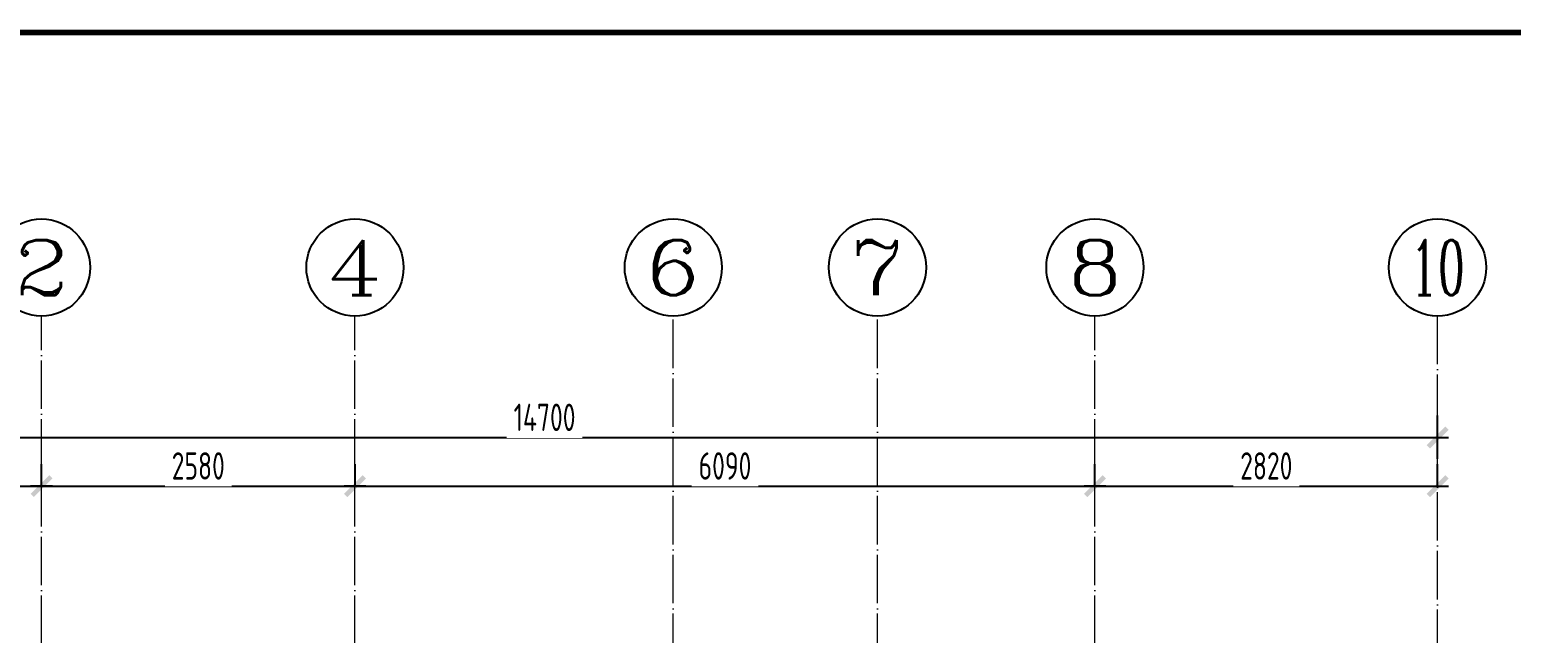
# Model space of a CAD drawing. Header units: inches. Extents: x 600 to 250244, y -404780 to 1000.
# Drawn here: x 102031 to 114226, y -275250 to -270280 of the extents above; entities that cross this region are included whole.
import ezdxf
from ezdxf.enums import TextEntityAlignment as Align

# ---------------------------------------------------------------- set-up
doc = ezdxf.new("R2010")
doc.units = ezdxf.units.IN
doc.header["$MEASUREMENT"] = 0
doc.linetypes.add('DOTE', pattern=[2.42, 2, -0.2, 0.02, -0.2])
for name, color, linetype in [('15开关布置图-YJ', 2, 'Continuous'), ('AXIS', 1, 'Continuous'), ('AXIS_TEXT', 7, 'Continuous'), ('A图框', 7, 'Continuous'), ('D-ARCHI', 250, 'Continuous'), ('外标注', 50, 'Continuous')]:
    doc.layers.add(name, color=color, linetype=linetype)
doc.styles.add('_TCH_AXIS', font='COMPLEX', dxfattribs={"bigfont": 'GBCBIG'})
doc.styles.add('COMPLEX', font='COMPLEX')
doc.styles.add('HBA-DIMT', font='ARCHS.SHX', dxfattribs={"width": 0.8})
doc.dimstyles.new('HBA_40', dxfattribs={"dimscale": 50, "dimtxt": 2.5, "dimasz": 0.1, "dimexe": 2, "dimexo": 2.5, "dimgap": 0.6, "dimtad": 1, "dimdec": 0, "dimrnd": 5, "dimzin": 0, "dimtxsty": 'HBA-DIMT', "dimblk": 'HBA_DIMENSION_TICK', "dimblk1": 'HBA_DIMENSION_TICK', "dimblk2": 'HBA_DIMENSION_TICK', "dimcen": 0.125, "dimclrd": 44, "dimclre": 44, "dimclrt": 2, "dimadec": 0, "dimazin": 0, "dimtfac": 1, "dimtdec": 0, "dimtix": 1, "dimtmove": 1, "dimatfit": 3, "dimldrblk": 'HBA_Leader_Dot', "dimfxl": 0, "dimtvp": 1, "dimtfill": 1, "dimtolj": 1, "dimtzin": 0, "dimarcsym": 0})

# ---------------------------------------------------------------- blocks, each defined once
blk = doc.blocks.new('HBA_DIMENSION_TICK')
at = {"color": 0, "linetype": 'ByBlock'}
for p, q in [((-10, 0), (0, 0)), ((0, 0), (10, 0))]:
    blk.add_line(p, q, dxfattribs=at)
at = {"color": 50, "linetype": 'ByBlock'}
blk.add_solid([(-10, -7), (-7, -10), (7, 10), (10, 7)], dxfattribs=at)
blk = doc.blocks.new('*D572')
at = {"layer": 'Defpoints', "color": 0, "transparency": 16777216}
for p in [(102129, -274038), (98919, -274263), (102129, -274263)]:
    blk.add_point(p, dxfattribs=at)
at = {"layer": '外标注', "color": 44, "lineweight": -2, "transparency": 16777216}
for p, q in [((98919, -274038), (98919, -273858)), ((102129, -274038), (102129, -273858)), ((98928, -274038), (102120, -274038))]:
    blk.add_line(p, q, dxfattribs=at)
at = {"layer": '外标注', "color": 44, "lineweight": -2, "transparency": 16777216, "xscale": 9, "yscale": 9, "zscale": 9, "rotation": 180}
blk.add_blockref('HBA_DIMENSION_TICK', (98919, -274038), dxfattribs=at)
at = {"layer": '外标注', "color": 44, "lineweight": -2, "transparency": 16777216, "xscale": 9, "yscale": 9, "zscale": 9}
blk.add_blockref('HBA_DIMENSION_TICK', (102129, -274038), dxfattribs=at)
at = {"layer": '外标注', "color": 2, "transparency": 16777216, "insert": (100524, -273872), "char_height": 225, "attachment_point": 5, "style": 'HBA-DIMT', "bg_fill": 3, "box_fill_scale": 1.25, "bg_fill_color": 256, "bg_fill_true_color": 13158600, "bg_fill_transparency": 0}
blk.add_mtext('\\A1;3210', dxfattribs=at)
blk = doc.blocks.new('HBA_Leader_Dot')
at = {"color": 0, "linetype": 'ByBlock'}
blk.add_line((-5, 0), (-10, 0), dxfattribs=at)
at = {"color": 0, "linetype": 'ByBlock', "const_width": 5}
blk.add_lwpolyline([(-2.5, 0, 1), (2.5, 0, 1)], format="xyb", close=True, dxfattribs=at)
blk = doc.blocks.new('*D573')
at = {"layer": 'Defpoints', "color": 0, "transparency": 16777216}
for p in [(104709, -274038), (102129, -274263), (104709, -274263)]:
    blk.add_point(p, dxfattribs=at)
at = {"layer": '外标注', "color": 44, "lineweight": -2, "transparency": 16777216}
for p, q in [((102129, -274038), (102129, -273858)), ((104709, -274038), (104709, -273858)), ((102138, -274038), (104700, -274038))]:
    blk.add_line(p, q, dxfattribs=at)
at = {"layer": '外标注', "color": 44, "lineweight": -2, "transparency": 16777216, "xscale": 9, "yscale": 9, "zscale": 9, "rotation": 180}
blk.add_blockref('HBA_DIMENSION_TICK', (102129, -274038), dxfattribs=at)
at = {"layer": '外标注', "color": 44, "lineweight": -2, "transparency": 16777216, "xscale": 9, "yscale": 9, "zscale": 9}
blk.add_blockref('HBA_DIMENSION_TICK', (104709, -274038), dxfattribs=at)
at = {"layer": '外标注', "color": 2, "transparency": 16777216, "insert": (103419, -273872), "char_height": 225, "attachment_point": 5, "style": 'HBA-DIMT', "bg_fill": 3, "box_fill_scale": 1.25, "bg_fill_color": 256, "bg_fill_true_color": 13158600, "bg_fill_transparency": 0}
blk.add_mtext('\\A1;2580', dxfattribs=at)
blk = doc.blocks.new('*D574')
at = {"layer": 'Defpoints', "color": 0, "transparency": 16777216}
for p in [(110799, -274038), (104709, -274263), (110799, -274263)]:
    blk.add_point(p, dxfattribs=at)
at = {"layer": '外标注', "color": 44, "lineweight": -2, "transparency": 16777216}
for p, q in [((104709, -274038), (104709, -273858)), ((110799, -274038), (110799, -273858)), ((104718, -274038), (110790, -274038))]:
    blk.add_line(p, q, dxfattribs=at)
at = {"layer": '外标注', "color": 44, "lineweight": -2, "transparency": 16777216, "xscale": 9, "yscale": 9, "zscale": 9, "rotation": 180}
blk.add_blockref('HBA_DIMENSION_TICK', (104709, -274038), dxfattribs=at)
at = {"layer": '外标注', "color": 44, "lineweight": -2, "transparency": 16777216, "xscale": 9, "yscale": 9, "zscale": 9}
blk.add_blockref('HBA_DIMENSION_TICK', (110799, -274038), dxfattribs=at)
at = {"layer": '外标注', "color": 2, "transparency": 16777216, "insert": (107754, -273872), "char_height": 225, "attachment_point": 5, "style": 'HBA-DIMT', "bg_fill": 3, "box_fill_scale": 1.25, "bg_fill_color": 256, "bg_fill_true_color": 13158600, "bg_fill_transparency": 0}
blk.add_mtext('\\A1;6090', dxfattribs=at)
blk = doc.blocks.new('*D575')
at = {"layer": 'Defpoints', "color": 0, "transparency": 16777216}
for p in [(113619, -274038), (110799, -274263), (113619, -274263)]:
    blk.add_point(p, dxfattribs=at)
at = {"layer": '外标注', "color": 44, "lineweight": -2, "transparency": 16777216}
for p, q in [((110799, -274038), (110799, -273858)), ((113619, -274038), (113619, -273858)), ((110808, -274038), (113610, -274038))]:
    blk.add_line(p, q, dxfattribs=at)
at = {"layer": '外标注', "color": 44, "lineweight": -2, "transparency": 16777216, "xscale": 9, "yscale": 9, "zscale": 9, "rotation": 180}
blk.add_blockref('HBA_DIMENSION_TICK', (110799, -274038), dxfattribs=at)
at = {"layer": '外标注', "color": 44, "lineweight": -2, "transparency": 16777216, "xscale": 9, "yscale": 9, "zscale": 9}
blk.add_blockref('HBA_DIMENSION_TICK', (113619, -274038), dxfattribs=at)
at = {"layer": '外标注', "color": 2, "transparency": 16777216, "insert": (112209, -273872), "char_height": 225, "attachment_point": 5, "style": 'HBA-DIMT', "bg_fill": 3, "box_fill_scale": 1.25, "bg_fill_color": 256, "bg_fill_true_color": 13158600, "bg_fill_transparency": 0}
blk.add_mtext('\\A1;2820', dxfattribs=at)
blk = doc.blocks.new('*D576')
at = {"layer": 'Defpoints', "color": 0, "transparency": 16777216}
for p in [(113619, -273638), (98919, -274038), (113619, -274038)]:
    blk.add_point(p, dxfattribs=at)
at = {"layer": '外标注', "color": 44, "lineweight": -2, "transparency": 16777216}
for p, q in [((98919, -273813), (98919, -273458)), ((113619, -273813), (113619, -273458)), ((98928, -273638), (113610, -273638))]:
    blk.add_line(p, q, dxfattribs=at)
at = {"layer": '外标注', "color": 44, "lineweight": -2, "transparency": 16777216, "xscale": 9, "yscale": 9, "zscale": 9, "rotation": 180}
blk.add_blockref('HBA_DIMENSION_TICK', (98919, -273638), dxfattribs=at)
at = {"layer": '外标注', "color": 44, "lineweight": -2, "transparency": 16777216, "xscale": 9, "yscale": 9, "zscale": 9}
blk.add_blockref('HBA_DIMENSION_TICK', (113619, -273638), dxfattribs=at)
at = {"layer": '外标注', "color": 2, "transparency": 16777216, "insert": (106269, -273472), "char_height": 225, "attachment_point": 5, "style": 'HBA-DIMT', "bg_fill": 3, "box_fill_scale": 1.25, "bg_fill_color": 256, "bg_fill_true_color": 13158600, "bg_fill_transparency": 0}
blk.add_mtext('\\A1;14700', dxfattribs=at)
blk = doc.blocks.new('_AXISO')
blk.add_circle((0, 0), 0.5)
at = {"layer": 'AXIS_TEXT', "style": 'COMPLEX', "width": 1.041667}
blk.add_attdef('A', text='', height=0.56, dxfattribs=at).set_placement((-0.25, -0.28), (0.25, -0.28), align=Align.FIT)
blk = doc.blocks.new('gegeg')
at = {"layer": 'A图框', "const_width": 42}
blk.add_lwpolyline([(133537, -40125), (133537, -39568), (162237, -39568), (162237, -57908)], dxfattribs=at)

msp = doc.modelspace()

# ---------------------------------------------------------------- block references
at = {"layer": 'AXIS'}
ref = msp.add_blockref('_AXISO', (102128.7, -272238.4), dxfattribs=dict(at, xscale=800, yscale=800, zscale=800))
ref.add_attrib('A', '2', dxfattribs={"layer": 'AXIS_TEXT', "height": 452.5, "style": '_TCH_AXIS', "width": 1.5}).set_placement((101902.4, -272464.7), (102354.9, -272464.7), align=Align.FIT)
ref = msp.add_blockref('_AXISO', (104708.7, -272238.4), dxfattribs=dict(at, xscale=800, yscale=800, zscale=800))
ref.add_attrib('A', '4', dxfattribs={"layer": 'AXIS_TEXT', "height": 452.5, "style": '_TCH_AXIS', "width": 1.3125}).set_placement((104482.4, -272464.7), (104934.9, -272464.7), align=Align.FIT)
ref = msp.add_blockref('_AXISO', (107328.4, -272238.4), dxfattribs=dict(at, xscale=800, yscale=800, zscale=800))
ref.add_attrib('A', '6', dxfattribs={"layer": 'AXIS_TEXT', "height": 452.5, "style": '_TCH_AXIS', "width": 1.5}).set_placement((107102.1, -272464.7), (107554.6, -272464.7), align=Align.FIT)
ref = msp.add_blockref('_AXISO', (109008.4, -272238.4), dxfattribs=dict(at, xscale=800, yscale=800, zscale=800))
ref.add_attrib('A', '7', dxfattribs={"layer": 'AXIS_TEXT', "height": 452.5, "style": '_TCH_AXIS', "width": 1.5}).set_placement((108782.1, -272464.7), (109234.6, -272464.7), align=Align.FIT)
ref = msp.add_blockref('_AXISO', (110798.7, -272238.4), dxfattribs=dict(at, xscale=800, yscale=800, zscale=800))
ref.add_attrib('A', '8', dxfattribs={"layer": 'AXIS_TEXT', "height": 452.5, "style": '_TCH_AXIS', "width": 1.5}).set_placement((110572.4, -272464.7), (111024.9, -272464.7), align=Align.FIT)
ref = msp.add_blockref('_AXISO', (113618.7, -272238.4), dxfattribs=dict(at, xscale=800, yscale=800, zscale=800))
ref.add_attrib('A', '10', dxfattribs={"layer": 'AXIS_TEXT', "height": 452.55, "style": '_TCH_AXIS', "width": 0.724138}).set_placement((113392.4, -272464.7), (113844.9, -272464.7), align=Align.FIT)

# ---------------------------------------------------------------- dimensions: what is measured, and where the dimension line sits
at = {"layer": '外标注'}
dim = msp.add_linear_dim(base=(102128.7, -274038.4), p1=(98918.7, -274263), p2=(102128.7, -274263), dimstyle='HBA_40', override={"dimscale": 90, "dimfxl": 200, "dimfxlon": 1}, dxfattribs=at)
dim.commit()
dim.dimension.update_dxf_attribs({"geometry": '*D572', "text_midpoint": (100523.7, -273871.9)})

# ---------------------------------------------------------------- next in the draw order: dimensions: what is measured, and where the dimension line sits
dim = msp.add_linear_dim(base=(104708.7, -274038.4), p1=(102128.7, -274263), p2=(104708.7, -274263), dimstyle='HBA_40', override={"dimscale": 90, "dimfxl": 200, "dimfxlon": 1}, dxfattribs=at)
dim.commit()
dim.dimension.update_dxf_attribs({"geometry": '*D573', "text_midpoint": (103418.7, -273871.9)})

# ---------------------------------------------------------------- next in the draw order: dimensions: what is measured, and where the dimension line sits
dim = msp.add_linear_dim(base=(110798.7, -274038.4), p1=(104708.7, -274263), p2=(110798.7, -274263), dimstyle='HBA_40', override={"dimscale": 90, "dimfxl": 200, "dimfxlon": 1}, dxfattribs=at)
dim.commit()
dim.dimension.update_dxf_attribs({"geometry": '*D574', "text_midpoint": (107753.7, -273871.9)})

# ---------------------------------------------------------------- next in the draw order: dimensions: what is measured, and where the dimension line sits
dim = msp.add_linear_dim(base=(113618.7, -274038.4), p1=(110798.7, -274263), p2=(113618.7, -274263), dimstyle='HBA_40', override={"dimscale": 90, "dimfxl": 200, "dimfxlon": 1}, dxfattribs=at)
dim.commit()
dim.dimension.update_dxf_attribs({"geometry": '*D575', "text_midpoint": (112208.7, -273871.9)})

# ---------------------------------------------------------------- next in the draw order: dimensions: what is measured, and where the dimension line sits
dim = msp.add_linear_dim(base=(113618.7, -273638.4), p1=(98918.7, -274038.4), p2=(113618.7, -274038.4), dimstyle='HBA_40', override={"dimscale": 90, "dimfxl": 200, "dimfxlon": 1}, dxfattribs=at)
dim.commit()
dim.dimension.update_dxf_attribs({"geometry": '*D576', "text_midpoint": (106268.7, -273471.9)})

# ---------------------------------------------------------------- next in the draw order: linework, layer by layer
at = {"layer": 'D-ARCHI', "color": 251, "linetype": 'DOTE', "lineweight": 5, "ltscale": 200}
for p, q in [((102128.7, -280178.6), (102128.7, -272638.4)), ((104708.7, -280178.6), (104708.7, -272638.4)), ((107328.4, -287587), (107328.4, -272638.4)), ((109008.4, -287587), (109008.4, -272638.4)), ((110798.7, -280178.6), (110798.7, -272638.4)), ((113618.7, -286587), (113618.7, -272638.4))]:
    msp.add_line(p, q, dxfattribs=at)

# ---------------------------------------------------------------- next in the draw order: block references
at = {"layer": '15开关布置图-YJ', "color": 2, "xscale": 1.081091401797356, "yscale": 1.081091401797356, "zscale": 1.081091401797356}
msp.add_blockref('gegeg', (-52664.3, -227526.4), dxfattribs=at)

doc.saveas('drawing.dxf')
